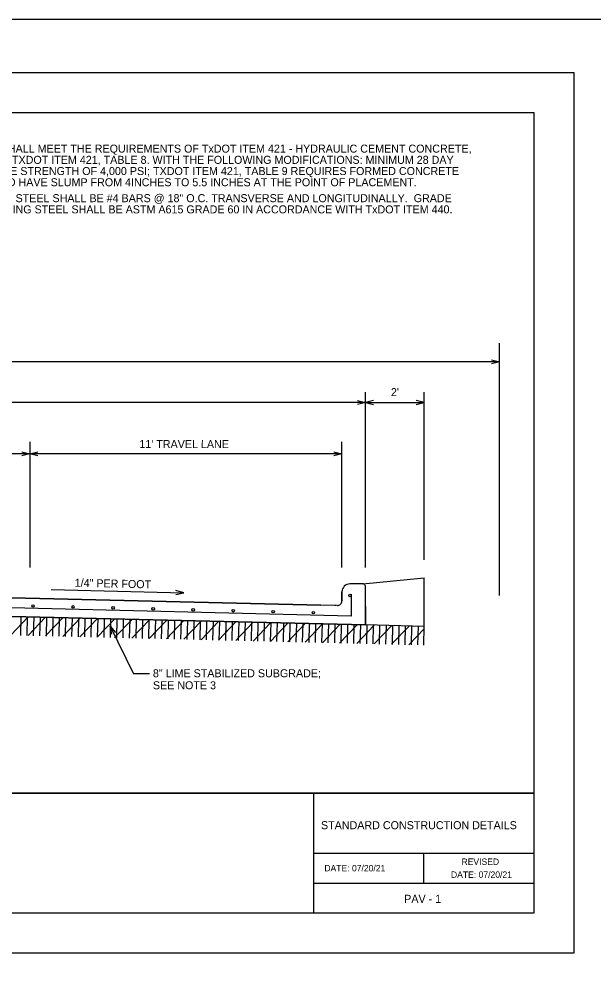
# Model space of a CAD drawing. Extents: x 2082681.6 to 2082717.6, y 13331273.8 to 13331297.8.
# Drawn here: x 2082692.43 to 2082699.6, y 13331285.82 to 13331297.82 of the extents above; entities that cross this region are included whole.
import ezdxf

# ---------------------------------------------------------------- set-up
doc = ezdxf.new("R2010")
doc.units = 0
for name, color, linetype in [('Default', 7, 'Continuous'), ('Detail', 7, 'Continuous'), ('Detail Label', 7, 'Continuous'), ('Non-Print', 7, 'Continuous'), ('Sheet Title Block', 7, 'Continuous')]:
    doc.layers.add(name, color=color, linetype=linetype)

msp = doc.modelspace()

# ---------------------------------------------------------------- linework, layer by layer
at = {"layer": 'Default'}
msp.add_lwpolyline([(2082681.601, 13331297.82), (2082717.601, 13331297.82), (2082717.601, 13331273.82), (2082681.601, 13331273.82)], close=True, dxfattribs=at)
at = {"layer": 'Detail'}
for p, q in [((2082696.717, 13331290.767), (2082697.484, 13331290.842)), ((2082697.484, 13331290.234), (2082697.484, 13331290.842)), ((2082696.697, 13331290.766), (2082696.558, 13331290.766)), ((2082696.697, 13331290.766), (2082696.558, 13331290.766)), ((2082696.751, 13331290.485), (2082696.751, 13331290.728)), ((2082696.751, 13331290.485), (2082696.751, 13331290.728)), ((2082696.193, 13331290.499), (2082691.101, 13331290.621)), ((2082691.101, 13331290.621), (2082696.193, 13331290.499)), ((2082696.458, 13331290.554), (2082696.458, 13331290.666)), ((2082696.458, 13331290.666), (2082696.458, 13331290.554)), ((2082696.573, 13331290.636), (2082696.573, 13331290.363)), ((2082696.573, 13331290.363), (2082691.101, 13331290.495)), ((2082696.397, 13331290.494), (2082696.193, 13331290.499)), ((2082696.397, 13331290.494), (2082696.193, 13331290.499)), ((2082696.751, 13331290.485), (2082696.751, 13331290.252)), ((2082696.751, 13331290.252), (2082696.751, 13331290.485)), ((2082691.101, 13331290.388), (2082696.751, 13331290.252)), ((2082696.751, 13331290.252), (2082691.101, 13331290.388)), ((2082692.324, 13331290.125), (2082692.541, 13331290.353)), ((2082692.448, 13331290.122), (2082692.454, 13331290.355)), ((2082692.528, 13331290.12), (2082692.534, 13331290.354)), ((2082692.54, 13331290.12), (2082692.757, 13331290.348)), ((2082692.608, 13331290.118), (2082692.614, 13331290.352)), ((2082692.688, 13331290.116), (2082692.694, 13331290.35)), ((2082692.756, 13331290.115), (2082692.973, 13331290.343)), ((2082692.768, 13331290.114), (2082692.774, 13331290.348)), ((2082692.848, 13331290.112), (2082692.853, 13331290.346)), ((2082692.928, 13331290.111), (2082692.933, 13331290.344)), ((2082692.972, 13331290.109), (2082693.19, 13331290.338)), ((2082693.008, 13331290.109), (2082693.013, 13331290.342)), ((2082693.088, 13331290.107), (2082693.093, 13331290.34)), ((2082693.168, 13331290.105), (2082693.173, 13331290.338)), ((2082693.188, 13331290.104), (2082693.406, 13331290.333)), ((2082693.248, 13331290.103), (2082693.253, 13331290.336)), ((2082693.328, 13331290.101), (2082693.333, 13331290.334)), ((2082693.404, 13331290.099), (2082693.622, 13331290.327)), ((2082693.408, 13331290.099), (2082693.413, 13331290.332)), ((2082693.488, 13331290.097), (2082693.493, 13331290.33)), ((2082693.568, 13331290.095), (2082693.573, 13331290.329)), ((2082693.62, 13331290.094), (2082693.838, 13331290.322)), ((2082693.648, 13331290.093), (2082693.653, 13331290.327)), ((2082693.728, 13331290.091), (2082693.733, 13331290.325)), ((2082693.808, 13331290.089), (2082693.813, 13331290.323)), ((2082693.888, 13331290.087), (2082693.893, 13331290.321)), ((2082693.968, 13331290.085), (2082693.973, 13331290.319)), ((2082693.836, 13331290.089), (2082694.054, 13331290.317)), ((2082694.048, 13331290.084), (2082694.053, 13331290.317)), ((2082694.052, 13331290.083), (2082694.27, 13331290.312)), ((2082694.127, 13331290.082), (2082694.133, 13331290.315)), ((2082694.207, 13331290.08), (2082694.213, 13331290.313)), ((2082694.268, 13331290.078), (2082694.486, 13331290.307)), ((2082694.287, 13331290.078), (2082694.293, 13331290.311)), ((2082694.367, 13331290.076), (2082694.373, 13331290.309)), ((2082694.447, 13331290.074), (2082694.453, 13331290.307)), ((2082694.484, 13331290.073), (2082694.702, 13331290.301)), ((2082694.527, 13331290.072), (2082694.533, 13331290.305)), ((2082694.607, 13331290.07), (2082694.613, 13331290.303)), ((2082694.687, 13331290.068), (2082694.693, 13331290.302)), ((2082694.7, 13331290.068), (2082694.918, 13331290.296)), ((2082694.767, 13331290.066), (2082694.773, 13331290.3)), ((2082694.847, 13331290.064), (2082694.853, 13331290.298)), ((2082694.916, 13331290.063), (2082695.134, 13331290.291)), ((2082694.927, 13331290.062), (2082694.933, 13331290.296)), ((2082695.007, 13331290.06), (2082695.013, 13331290.294)), ((2082695.087, 13331290.059), (2082695.093, 13331290.292)), ((2082695.133, 13331290.057), (2082695.35, 13331290.286)), ((2082695.167, 13331290.057), (2082695.173, 13331290.29)), ((2082695.247, 13331290.055), (2082695.253, 13331290.288)), ((2082695.327, 13331290.053), (2082695.333, 13331290.286)), ((2082695.349, 13331290.052), (2082695.566, 13331290.281)), ((2082695.407, 13331290.051), (2082695.413, 13331290.284)), ((2082695.487, 13331290.049), (2082695.493, 13331290.282)), ((2082695.565, 13331290.047), (2082695.782, 13331290.275)), ((2082695.567, 13331290.047), (2082695.573, 13331290.28)), ((2082695.647, 13331290.045), (2082695.653, 13331290.278)), ((2082695.727, 13331290.043), (2082695.733, 13331290.276)), ((2082695.781, 13331290.042), (2082695.998, 13331290.27)), ((2082695.807, 13331290.041), (2082695.813, 13331290.275)), ((2082695.887, 13331290.039), (2082695.893, 13331290.273)), ((2082695.967, 13331290.037), (2082695.973, 13331290.271)), ((2082695.997, 13331290.037), (2082696.214, 13331290.265)), ((2082696.047, 13331290.035), (2082696.053, 13331290.269)), ((2082696.127, 13331290.033), (2082696.133, 13331290.267)), ((2082696.207, 13331290.032), (2082696.213, 13331290.265)), ((2082696.213, 13331290.031), (2082696.43, 13331290.26)), ((2082696.287, 13331290.03), (2082696.292, 13331290.263)), ((2082696.367, 13331290.028), (2082696.372, 13331290.261)), ((2082696.429, 13331290.026), (2082696.646, 13331290.254)), ((2082696.447, 13331290.026), (2082696.452, 13331290.259)), ((2082696.527, 13331290.024), (2082696.532, 13331290.257)), ((2082696.607, 13331290.022), (2082696.612, 13331290.255)), ((2082696.645, 13331290.021), (2082696.862, 13331290.249)), ((2082696.687, 13331290.02), (2082696.692, 13331290.253)), ((2082697.484, 13331290.234), (2082696.751, 13331290.252)), ((2082696.767, 13331290.018), (2082696.772, 13331290.251)), ((2082696.847, 13331290.016), (2082696.852, 13331290.25)), ((2082696.861, 13331290.016), (2082697.079, 13331290.244)), ((2082696.927, 13331290.014), (2082696.932, 13331290.248)), ((2082697.007, 13331290.012), (2082697.012, 13331290.246)), ((2082697.077, 13331290.011), (2082697.295, 13331290.239)), ((2082697.087, 13331290.01), (2082697.092, 13331290.244)), ((2082697.167, 13331290.008), (2082697.172, 13331290.242)), ((2082697.247, 13331290.006), (2082697.252, 13331290.24)), ((2082697.293, 13331290.005), (2082697.484, 13331290.205)), ((2082697.327, 13331290.005), (2082697.332, 13331290.238)), ((2082697.407, 13331290.003), (2082697.412, 13331290.236)), ((2082697.479, 13331290.001), (2082697.484, 13331290.234))]:
    msp.add_line(p, q, dxfattribs=at)
for centre in [(2082692.601, 13331290.49), (2082693.101, 13331290.478), (2082693.601, 13331290.466), (2082694.101, 13331290.454), (2082694.601, 13331290.442), (2082695.101, 13331290.43), (2082695.6, 13331290.418), (2082696.1, 13331290.406)]:
    msp.add_circle(centre, 0.0159, dxfattribs=at)
for centre, radius, start, end in [((2082696.558, 13331290.666), 0.1, 90, 180), ((2082696.558, 13331290.666), 0.1, 90, 180), ((2082696.711, 13331290.728), 0.04, 0, 109.7338), ((2082696.711, 13331290.728), 0.04, 0, 109.7338), ((2082696.398, 13331290.554), 0.06, 268.6155, 0), ((2082696.398, 13331290.554), 0.06, 268.6155, 0)]:
    msp.add_arc(centre, radius, start, end, dxfattribs=at)
msp.add_ellipse((2082696.558, 13331290.62), major_axis=(0, 0.0163), ratio=0.750017, dxfattribs=at)
msp.add_ellipse((2082696.558, 13331290.62), major_axis=(0, 0.0163), ratio=0.750017, dxfattribs=at)
at = {"layer": 'Detail Label'}
for p, q in [((2082698.424, 13331290.621), (2082698.424, 13331293.771)), ((2082698.424, 13331293.539), (2082683.778, 13331293.539)), ((2082696.751, 13331290.972), (2082696.751, 13331293.161)), ((2082697.484, 13331291.065), (2082697.484, 13331293.161)), ((2082696.751, 13331293.03), (2082685.451, 13331293.03)), ((2082696.751, 13331293.03), (2082697.484, 13331293.03)), ((2082692.561, 13331292.539), (2082692.561, 13331290.972)), ((2082696.458, 13331290.972), (2082696.458, 13331292.539)), ((2082692.561, 13331292.392), (2082688.664, 13331292.392)), ((2082696.458, 13331292.392), (2082692.561, 13331292.392)), ((2082692.829, 13331290.694), (2082694.484, 13331290.654)), ((2082696.379, 13331290.491), (2082696.377, 13331290.495)), ((2082693.564, 13331290.239), (2082693.854, 13331289.64)), ((2082694.054, 13331289.64), (2082693.854, 13331289.64))]:
    msp.add_line(p, q, dxfattribs=at)
for points in [[(2082698.324, 13331293.564), (2082698.424, 13331293.539), (2082698.324, 13331293.514)], [(2082696.651, 13331293.055), (2082696.751, 13331293.03), (2082696.651, 13331293.005)], [(2082696.851, 13331293.055), (2082696.751, 13331293.03), (2082696.851, 13331293.005)], [(2082697.384, 13331293.005), (2082697.484, 13331293.03), (2082697.384, 13331293.055)], [(2082692.461, 13331292.417), (2082692.561, 13331292.392), (2082692.461, 13331292.367)], [(2082692.661, 13331292.367), (2082692.561, 13331292.392), (2082692.661, 13331292.417)], [(2082696.358, 13331292.417), (2082696.458, 13331292.392), (2082696.358, 13331292.367)], [(2082694.383, 13331290.631), (2082694.484, 13331290.654), (2082694.384, 13331290.681)], [(2082693.585, 13331290.139), (2082693.564, 13331290.239), (2082693.63, 13331290.16)]]:
    msp.add_lwpolyline(points, dxfattribs=at)
at = {"layer": 'Non-Print'}
msp.add_lwpolyline([(2082682.351, 13331297.153), (2082699.351, 13331297.153), (2082699.351, 13331286.153), (2082682.351, 13331286.153)], close=True, dxfattribs=at)
at = {"layer": 'Sheet Title Block'}
for p, q in [((2082696.101, 13331288.153), (2082696.101, 13331286.653)), ((2082696.101, 13331287.403), (2082698.851, 13331287.403)), ((2082697.476, 13331287.403), (2082697.476, 13331287.028)), ((2082696.101, 13331287.028), (2082698.851, 13331287.028))]:
    msp.add_line(p, q, dxfattribs=at)
for points in [[(2082683.351, 13331296.653), (2082698.851, 13331296.653), (2082698.851, 13331288.153), (2082683.351, 13331288.153)], [(2082683.351, 13331288.153), (2082698.851, 13331288.153), (2082698.851, 13331286.653), (2082683.351, 13331286.653)]]:
    msp.add_lwpolyline(points, close=True, dxfattribs=at)

# ---------------------------------------------------------------- texts
at = {"layer": 'Detail Label'}
for s, p in [('4.  CONCRETE SHALL MEET THE REQUIREMENTS OF TxDOT ITEM 421 - HYDRAULIC CEMENT CONCRETE, ', (2082691.225, 13331296.153)), ('CLASS P PER TXDOT ITEM 421, TABLE 8. WITH THE FOLLOWING MODIFICATIONS: MINIMUM 28 DAY ', (2082691.425, 13331296.013)), ('COMPRESSIVE STRENGTH OF 4,000 PSI; TXDOT ITEM 421, TABLE 9 REQUIRES FORMED CONCRETE ', (2082691.425, 13331295.873)), ('PAVEMENT TO HAVE SLUMP FROM 4INCHES TO 5.5 INCHES AT THE POINT OF PLACEMENT. ', (2082691.425, 13331295.733)), ('5.  REINFORCING STEEL SHALL BE #4 BARS @ 18" O.C. TRANSVERSE AND LONGITUDINALLY.  GRADE ', (2082691.225, 13331295.534)), ('OF REINFORCING STEEL SHALL BE ASTM A615 GRADE 60 IN ACCORDANCE WITH TxDOT ITEM 440.', (2082691.425, 13331295.394)), ('8" LIME STABILIZED SUBGRADE;', (2082694.098, 13331289.599)), ('SEE NOTE 3', (2082694.098, 13331289.449))]:
    msp.add_text(s, height=0.1, dxfattribs=at).set_placement(p)
for s, rotation, p in [("2'", 359.9028, (2082697.069, 13331293.111)), ("11' TRAVEL LANE", 359.9028, (2082693.929, 13331292.463)), (' 1/4" PER FOOT', 358.7196, (2082693.084, 13331290.731))]:
    msp.add_text(s, height=0.1, rotation=rotation, dxfattribs=at).set_placement(p)
at = {"layer": 'Sheet Title Block'}
for s, height, p in [('STANDARD CONSTRUCTION DETAILS', 0.1, (2082696.196, 13331287.701)), ('REVISED', 0.08, (2082697.95, 13331287.255)), ('DATE: 07/20/21', 0.08, (2082696.238, 13331287.174)), (' DATE: 07/20/21', 0.08, (2082697.789, 13331287.093)), ('PAV - 1', 0.1, (2082697.235, 13331286.781))]:
    msp.add_text(s, height=height, dxfattribs=at).set_placement(p)

doc.saveas('drawing.dxf')
